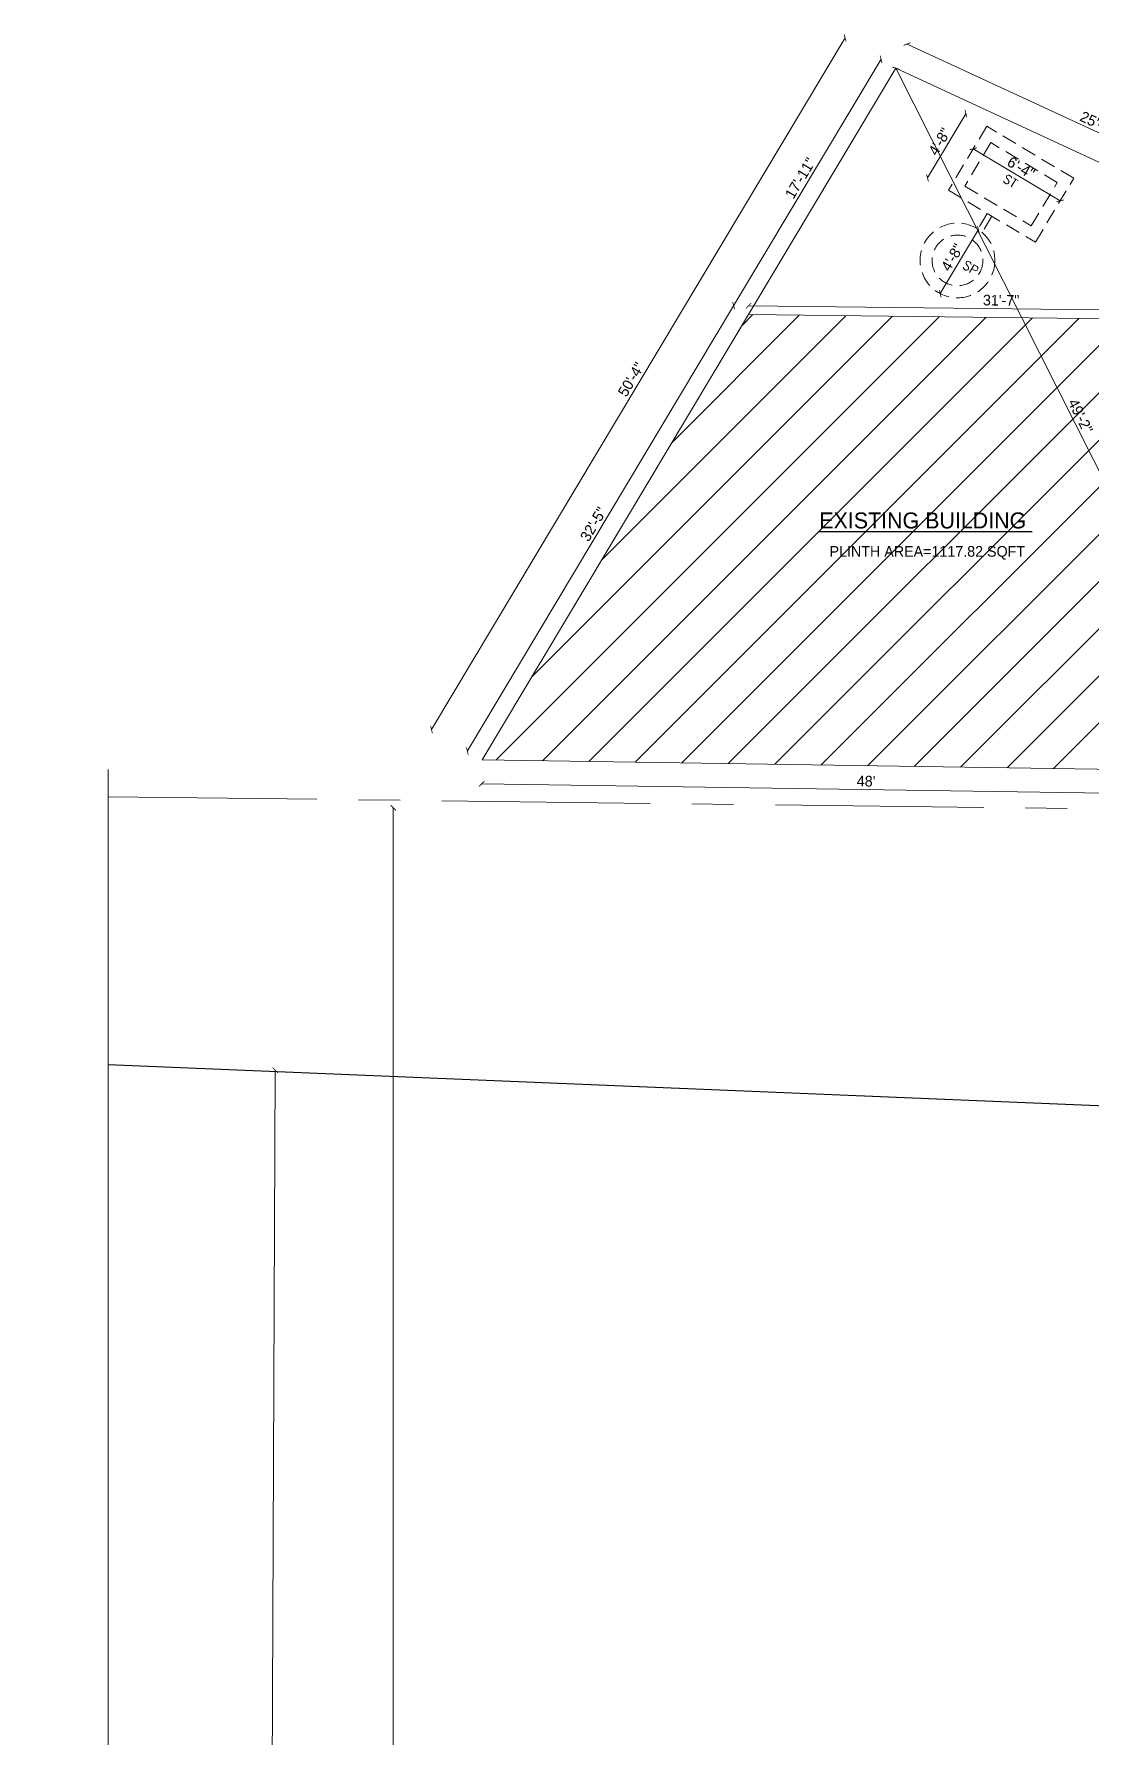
# Model space of a CAD drawing. Header units: inches. Extents: x 29905 to 48558, y -571 to 4919.
# Drawn here: x 44511 to 45305, y 707 to 1985 of the extents above; entities that cross this region are included whole.
import ezdxf

# ---------------------------------------------------------------- set-up
doc = ezdxf.new("R2010")
doc.units = ezdxf.units.IN
doc.header["$LTSCALE"] = 5
doc.header["$MEASUREMENT"] = 0
doc.linetypes.add('CENTER', pattern=[2, 1.25, -0.25, 0.25, -0.25])
doc.linetypes.add('HIDDEN', pattern=[0.375, 0.25, -0.125])
for name, color, linetype, lineweight in [('A-WALL', 7, 'Continuous', 9), ('DOOR', 62, 'Continuous', 0), ('HATCH', 253, 'Continuous', 0)]:
    doc.layers.add(name, color=color, linetype=linetype, lineweight=lineweight)
doc.layers.add('DIM', color=5, linetype='Continuous')
doc.layers.add('TEXT', color=6, linetype='Continuous')
doc.styles.add('ROMANS', font='romans.shx', dxfattribs={"width": 0.8})
doc.styles.add('tt', font='stylu.ttf', dxfattribs={"height": 8})
doc.dimstyles.new('Copy(2) of STANDARD', dxfattribs={"dimtxt": 2, "dimasz": 4, "dimexe": 0, "dimexo": 0, "dimgap": 2, "dimtad": 1, "dimdec": 0, "dimzin": 0, "dimdsep": 46, "dimlunit": 3, "dimtxsty": 'tt', "dimblk": 'ARCHTICK', "dimcen": 0.0505, "dimse1": 1, "dimse2": 1, "dimclrd": 5, "dimclre": 5, "dimclrt": 7, "dimadec": 1, "dimazin": 0, "dimtm": 1e-09, "dimtfac": 1, "dimtdec": 0, "dimtofl": 0, "dimtmove": 1, "dimatfit": 3, "dimfxl": 1, "dimtolj": 2, "dimtzin": 0, "dimlwd": 13, "dimarcsym": 0})

# ---------------------------------------------------------------- blocks, each defined once
blk = doc.blocks.new('_ArchTick')
at = {"color": 0, "linetype": 'ByBlock', "const_width": 0.15}
blk.add_lwpolyline([(-0.5, -0.5), (0.5, 0.5)], dxfattribs=at)
blk = doc.blocks.new('*D1568')
at = {"layer": 'Defpoints', "color": 0, "ltscale": 5, "transparency": 16777216}
for p in [(45165.5, 1977.7), (45157.1, 1959.6, -58.2), (45437.6, 1829.8, -58.2)]:
    blk.add_point(p, dxfattribs=at)
at = {"layer": 'DIM', "color": 5, "lineweight": 13, "ltscale": 5, "transparency": 16777216}
blk.add_line((45446, 1847.9), (45165.5, 1977.7), dxfattribs=at)
at = {"layer": 'DIM', "color": 5, "lineweight": 13, "ltscale": 5, "transparency": 16777216, "xscale": 4, "yscale": 4, "zscale": 4}
for p, rotation in [((45165.5, 1977.7), 155.1576801813038), ((45446, 1847.9), 335.1576801813039)]:
    blk.add_blockref('_ArchTick', p, dxfattribs=dict(at, rotation=rotation))
at = {"layer": 'DIM', "color": 7, "ltscale": 5, "transparency": 16777216, "insert": (45308.3, 1918.4), "char_height": 8, "attachment_point": 5, "rotation": 335.1577, "style": 'tt'}
blk.add_mtext('\\A2;25\'-9"', dxfattribs=at)
blk = doc.blocks.new('*D1571')
at = {"layer": 'Defpoints', "color": 0, "ltscale": 5, "transparency": 16777216}
for p in [(45157.1, 1959.6, -58.2), (44809, 1463.8), (44847, 1441.1, -58.2)]:
    blk.add_point(p, dxfattribs=at)
at = {"layer": 'DIM', "color": 5, "lineweight": 13, "ltscale": 5, "transparency": 16777216}
blk.add_line((45119.1, 1982.4), (44809, 1463.8), dxfattribs=at)
at = {"layer": 'DIM', "color": 5, "lineweight": 13, "ltscale": 5, "transparency": 16777216, "xscale": 4, "yscale": 4, "zscale": 4}
for p, rotation in [((45119.1, 1982.4), 59.11731704924462), ((44809, 1463.8), 239.1173170492446)]:
    blk.add_blockref('_ArchTick', p, dxfattribs=dict(at, rotation=rotation))
at = {"layer": 'DIM', "color": 7, "ltscale": 5, "transparency": 16777216, "insert": (44958.7, 1726.3), "char_height": 8, "attachment_point": 5, "rotation": 59.1173, "style": 'tt'}
blk.add_mtext('\\A2;50\'-4"', dxfattribs=at)
blk = doc.blocks.new('*D1572')
at = {"layer": 'Defpoints', "color": 0, "ltscale": 5, "transparency": 16777216}
for p in [(44847, 1441.1, -58.2), (45422.9, 1432.4, -58.2), (45422.7, 1414.6)]:
    blk.add_point(p, dxfattribs=at)
at = {"layer": 'DIM', "color": 5, "lineweight": 13, "ltscale": 5, "transparency": 16777216}
blk.add_line((44846.7, 1423.2), (45422.7, 1414.6), dxfattribs=at)
at = {"layer": 'DIM', "color": 5, "lineweight": 13, "ltscale": 5, "transparency": 16777216, "xscale": 4, "yscale": 4, "zscale": 4}
for p, rotation in [((44846.7, 1423.2), 179.1401444559383), ((45422.7, 1414.6), 359.1401444559383)]:
    blk.add_blockref('_ArchTick', p, dxfattribs=dict(at, rotation=rotation))
at = {"layer": 'DIM', "color": 7, "ltscale": 5, "transparency": 16777216, "insert": (45134.8, 1425.1), "char_height": 8, "attachment_point": 5, "rotation": 359.1401, "style": 'tt'}
blk.add_mtext("\\A2;48'", dxfattribs=at)
blk = doc.blocks.new('*D1565')
at = {"layer": 'Defpoints', "color": 0, "ltscale": 5, "transparency": 16777216}
for p in [(45218.6, 1838.9), (45188, 1792), (45190.3, 1790.6)]:
    blk.add_point(p, dxfattribs=at)
at = {"layer": 'DIM', "color": 5, "lineweight": 13, "ltscale": 5, "transparency": 16777216}
blk.add_line((45219, 1838.6), (45190.3, 1790.6), dxfattribs=at)
at = {"layer": 'DIM', "color": 5, "lineweight": 13, "ltscale": 5, "transparency": 16777216, "xscale": 4, "yscale": 4, "zscale": 4}
for p, rotation in [((45219, 1838.6), 59.11731704919498), ((45190.3, 1790.6), 239.1173170491949)]:
    blk.add_blockref('_ArchTick', p, dxfattribs=dict(at, rotation=rotation))
at = {"layer": 'DIM', "color": 7, "ltscale": 5, "transparency": 16777216, "insert": (45199.4, 1817.8), "char_height": 8, "attachment_point": 5, "rotation": 59.1173, "style": 'tt'}
blk.add_mtext('\\A2;4\'-8"', dxfattribs=at)
blk = doc.blocks.new('*D1566')
at = {"layer": 'Defpoints', "color": 0, "ltscale": 5, "transparency": 16777216}
for p in [(45225.2, 1916.1), (45180.8, 1877.4), (45196.5, 1868.1)]:
    blk.add_point(p, dxfattribs=at)
at = {"layer": 'DIM', "color": 5, "lineweight": 13, "ltscale": 5, "transparency": 16777216}
blk.add_line((45209.6, 1925.5), (45180.8, 1877.4), dxfattribs=at)
at = {"layer": 'DIM', "color": 5, "lineweight": 13, "ltscale": 5, "transparency": 16777216, "xscale": 4, "yscale": 4, "zscale": 4}
for p, rotation in [((45209.6, 1925.5), 59.11731704919498), ((45180.8, 1877.4), 239.1173170491949)]:
    blk.add_blockref('_ArchTick', p, dxfattribs=dict(at, rotation=rotation))
at = {"layer": 'DIM', "color": 7, "ltscale": 5, "transparency": 16777216, "insert": (45189.9, 1904.6), "char_height": 8, "attachment_point": 5, "rotation": 59.1173, "style": 'tt'}
blk.add_mtext('\\A2;4\'-8"', dxfattribs=at)
blk = doc.blocks.new('*D1567')
at = {"layer": 'Defpoints', "color": 0, "ltscale": 5, "transparency": 16777216}
for p in [(45210.3, 1891.2), (45280.3, 1860.2), (45275.6, 1852.2)]:
    blk.add_point(p, dxfattribs=at)
at = {"layer": 'DIM', "color": 5, "lineweight": 13, "ltscale": 5, "transparency": 16777216}
blk.add_line((45215.1, 1899.2), (45280.3, 1860.2), dxfattribs=at)
at = {"layer": 'DIM', "color": 5, "lineweight": 13, "ltscale": 5, "transparency": 16777216, "xscale": 4, "yscale": 4, "zscale": 4}
for p, rotation in [((45215.1, 1899.2), 149.1173170492385), ((45280.3, 1860.2), 329.1173170492385)]:
    blk.add_blockref('_ArchTick', p, dxfattribs=dict(at, rotation=rotation))
at = {"layer": 'DIM', "color": 7, "ltscale": 5, "transparency": 16777216, "insert": (45250.9, 1885), "char_height": 8, "attachment_point": 5, "rotation": 329.1173, "style": 'tt'}
blk.add_mtext('\\A2;6\'-4"', dxfattribs=at)
blk = doc.blocks.new('*D1581')
at = {"layer": 'Defpoints', "color": 0, "ltscale": 5, "transparency": 16777216}
for p in [(45046.7, 1781.5), (45046.7, 1774.9, -58.2), (45425.1, 1770.4, -58.2)]:
    blk.add_point(p, dxfattribs=at)
at = {"layer": 'DIM', "color": 5, "lineweight": 13, "ltscale": 5, "transparency": 16777216}
blk.add_line((45425.2, 1777), (45046.7, 1781.5), dxfattribs=at)
at = {"layer": 'DIM', "color": 5, "lineweight": 13, "ltscale": 5, "transparency": 16777216, "xscale": 4, "yscale": 4, "zscale": 4}
for p, rotation in [((45046.7, 1781.5), 179.3189926732725), ((45425.2, 1777), 359.3189926732724)]:
    blk.add_blockref('_ArchTick', p, dxfattribs=dict(at, rotation=rotation))
at = {"layer": 'DIM', "color": 7, "ltscale": 5, "transparency": 16777216, "insert": (45236, 1785.6), "char_height": 8, "attachment_point": 5, "rotation": 359.319, "style": 'tt'}
blk.add_mtext('\\A2;31\'-7"', dxfattribs=at)
blk = doc.blocks.new('*D1582')
at = {"layer": 'Defpoints', "color": 0, "ltscale": 5, "transparency": 16777216}
for p in [(45046.7, 1774.9, -58.2), (44835.9, 1447.8), (44847, 1441.1, -58.2)]:
    blk.add_point(p, dxfattribs=at)
at = {"layer": 'DIM', "color": 5, "lineweight": 13, "ltscale": 5, "transparency": 16777216}
blk.add_line((45035.5, 1781.6), (44835.9, 1447.8), dxfattribs=at)
at = {"layer": 'DIM', "color": 5, "lineweight": 13, "ltscale": 5, "transparency": 16777216, "xscale": 4, "yscale": 4, "zscale": 4}
for p, rotation in [((45035.5, 1781.6), 59.11731704924701), ((44835.9, 1447.8), 239.117317049247)]:
    blk.add_blockref('_ArchTick', p, dxfattribs=dict(at, rotation=rotation))
at = {"layer": 'DIM', "color": 7, "ltscale": 5, "transparency": 16777216, "insert": (44930.4, 1617.8), "char_height": 8, "attachment_point": 5, "rotation": 59.1173, "style": 'tt'}
blk.add_mtext('\\A2;32\'-5"', dxfattribs=at)
blk = doc.blocks.new('*D1583')
at = {"layer": 'Defpoints', "color": 0, "ltscale": 5, "transparency": 16777216}
for p in [(45146, 1966.3), (45157.1, 1959.6, -58.2), (45046.7, 1774.9, -58.2)]:
    blk.add_point(p, dxfattribs=at)
at = {"layer": 'DIM', "color": 5, "lineweight": 13, "ltscale": 5, "transparency": 16777216}
blk.add_line((45035.5, 1781.6), (45146, 1966.3), dxfattribs=at)
at = {"layer": 'DIM', "color": 5, "lineweight": 13, "ltscale": 5, "transparency": 16777216, "xscale": 4, "yscale": 4, "zscale": 4}
for p, rotation in [((45146, 1966.3), 59.11731704919368), ((45035.5, 1781.6), 239.1173170491937)]:
    blk.add_blockref('_ArchTick', p, dxfattribs=dict(at, rotation=rotation))
at = {"layer": 'DIM', "color": 7, "ltscale": 5, "transparency": 16777216, "insert": (45085.4, 1877.2), "char_height": 8, "attachment_point": 5, "rotation": 59.1173, "style": 'tt'}
blk.add_mtext('\\A2;17\'-11"', dxfattribs=at)
blk = doc.blocks.new('*D1560')
at = {"layer": 'Defpoints', "color": 0, "ltscale": 5, "transparency": 16777216}
for p in [(45157.1, 1959.6, -58.2), (45422.9, 1432.4, -58.2), (45422.9, 1432.4)]:
    blk.add_point(p, dxfattribs=at)
at = {"layer": 'DIM', "color": 5, "lineweight": 13, "ltscale": 5, "transparency": 16777216}
blk.add_line((45157.1, 1959.6), (45422.9, 1432.4), dxfattribs=at)
at = {"layer": 'DIM', "color": 5, "lineweight": 13, "ltscale": 5, "transparency": 16777216, "xscale": 4, "yscale": 4, "zscale": 4}
for p, rotation in [((45157.1, 1959.6), 116.757650524595), ((45422.9, 1432.4), 296.757650524595)]:
    blk.add_blockref('_ArchTick', p, dxfattribs=dict(at, rotation=rotation))
at = {"layer": 'DIM', "color": 7, "ltscale": 5, "transparency": 16777216, "insert": (45295.5, 1698.8), "char_height": 8, "attachment_point": 5, "rotation": 296.7577, "style": 'tt'}
blk.add_mtext('\\A2;49\'-2"', dxfattribs=at)
blk = doc.blocks.new('*D1580')
at = {"layer": 'Defpoints', "color": 0, "ltscale": 5, "transparency": 16777216}
for p in [(45236.2, 1405.2), (44780.4, -562.6), (45211.9, -562.6)]:
    blk.add_point(p, dxfattribs=at)
at = {"layer": 'DIM', "color": 5, "lineweight": 13, "ltscale": 5, "transparency": 16777216}
blk.add_line((44780.4, 1405.2), (44780.4, -562.6), dxfattribs=at)
at = {"layer": 'DIM', "color": 5, "lineweight": 13, "ltscale": 5, "transparency": 16777216, "xscale": 4, "yscale": 4, "zscale": 4}
for p, rotation in [((44780.4, 1405.2), 90), ((44780.4, -562.6), 270)]:
    blk.add_blockref('_ArchTick', p, dxfattribs=dict(at, rotation=rotation))
at = {"layer": 'DIM', "color": 7, "ltscale": 5, "transparency": 16777216, "insert": (44774.3, 421.3), "char_height": 8, "attachment_point": 5, "rotation": 90, "style": 'tt'}
blk.add_mtext("\\A2;164'", dxfattribs=at)
blk = doc.blocks.new('*D1564')
at = {"layer": 'Defpoints', "color": 0, "ltscale": 5, "transparency": 16777216}
for p in [(44663.4, 1208.7, -33.3), (44656.7, -357.8, 1.5), (44685.3, -357.9)]:
    blk.add_point(p, dxfattribs=at)
at = {"layer": 'DIM', "color": 5, "lineweight": 13, "ltscale": 5, "transparency": 16777216}
blk.add_line((44691.9, 1208.5), (44685.3, -357.9), dxfattribs=at)
at = {"layer": 'DIM', "color": 5, "lineweight": 13, "ltscale": 5, "transparency": 16777216, "xscale": 4, "yscale": 4, "zscale": 4}
for p, rotation in [((44691.9, 1208.5), 89.75798331016011), ((44685.3, -357.9), 269.7579833101601)]:
    blk.add_blockref('_ArchTick', p, dxfattribs=dict(at, rotation=rotation))
at = {"layer": 'DIM', "color": 7, "ltscale": 5, "transparency": 16777216, "insert": (44682.4, 425.3), "char_height": 8, "attachment_point": 5, "rotation": 89.758, "style": 'tt'}
blk.add_mtext('\\A2;130\'-6"', dxfattribs=at)

msp = doc.modelspace()

# ---------------------------------------------------------------- hatches: boundary and pattern name
at = {"layer": 'HATCH', "ltscale": 5}
h = msp.add_hatch(dxfattribs=at)
h.set_pattern_fill('ANSI31', color=256, scale=200, style=0)
h.paths.add_polyline_path([(45425.1, 1770.4), (45046.7, 1774.9), (44847, 1441.1), (45422.9, 1432.4)])
h.paths.add_polyline_path([(45390, 1582.8), (45390.2, 1619.9), (45371.7, 1620.1), (45371.5, 1583)], flags=24)
h.paths.add_polyline_path([(45413, 1545.4), (45413, 1582.6), (45394.5, 1582.6), (45394.5, 1545.4)], flags=24)
h.paths.add_polyline_path([(45413, 1448.7), (45413, 1485.8), (45394.4, 1485.8), (45394.4, 1448.7)], flags=24)
h.paths.add_polyline_path([(45413.1, 1675.5), (45413.1, 1720.5), (45394.6, 1720.5), (45394.6, 1675.5)], flags=24)
h.paths.add_polyline_path([(45279.1, 1711.2), (45295.8, 1678.1), (45312.4, 1686.4), (45295.7, 1719.5)], flags=24)
h.paths.add_polyline_path([(45436, 1706.2), (45437.4, 1743.3), (45418.9, 1744), (45417.5, 1706.9)], flags=9)
h.paths.add_polyline_path([(45105.2, 1590.7), (45272.9, 1590.7), (45272.9, 1603.7), (45105.2, 1603.7)], flags=24)
h.paths.add_polyline_path([(45096.5, 1611.1), (45263.1, 1611.1), (45263.1, 1629.9), (45096.5, 1629.9)], flags=24)

# ---------------------------------------------------------------- linework, layer by layer
msp.add_line((44566.8, 1212.7, -31.3), (45893.5, 1157.7, -59.1))
at = {"layer": 'A-WALL', "linetype": 'CENTER', "ltscale": 25}
msp.add_line((44566.8, 1413.5), (45905.6, 1397), dxfattribs=at)
at = {"layer": 'A-WALL', "ltscale": 5, "elevation": -58.2}
msp.add_lwpolyline([(45157.1, 1959.6), (44847, 1441.1), (45422.9, 1432.4), (45722.1, 1432.4), (45837.1, 1612.8), (45561, 1767.8), (45437.6, 1829.8)], close=True, dxfattribs=at)
at = {"layer": 'A-WALL', "linetype": 'Continuous', "ltscale": 5, "elevation": -31.3}
msp.add_lwpolyline([(44566.8, 1434), (44566.8, 458.1), (44511.2, 429.2), (44620.4, 428.9), (44566.8, 400.3), (44566.8, -554.7)], dxfattribs=at)
at = {"layer": 'DOOR', "lineweight": 13, "elevation": -58.2}
msp.add_lwpolyline([(44847, 1441.1), (45422.9, 1432.4), (45425.1, 1770.4), (45046.7, 1774.9)], close=True, dxfattribs=at)
at = {"layer": 'HATCH', "linetype": 'HIDDEN', "ltscale": 9}
for p, q in [((45225.6, 1850.7, -58.2), (45218.6, 1838.9, -58.2)), ((45229, 1848.6, -58.2), (45221.8, 1836.5, -58.2))]:
    msp.add_line(p, q, dxfattribs=at)
at = {"layer": 'HATCH', "linetype": 'HIDDEN', "ltscale": 9, "elevation": -58.2}
for points in [[(45196.5, 1868.1), (45261.7, 1829.1), (45290.4, 1877.1), (45225.2, 1916.1)], [(45208.8, 1871.2), (45258.6, 1841.4), (45278.1, 1874), (45228.3, 1903.8)]]:
    msp.add_lwpolyline(points, close=True, dxfattribs=at)
at = {"layer": 'HATCH', "linetype": 'HIDDEN', "ltscale": 9}
for radius in [28, 19]:
    msp.add_circle((45203.3, 1815.5, -58.2), radius, dxfattribs=at)

# ---------------------------------------------------------------- texts
at = {"layer": 'TEXT', "lineweight": 9, "style": 'ROMANS'}
for s, p in [('ST', (45236.7, 1874.8, -58.2)), ('SP', (45206.4, 1810.1, -58.2))]:
    msp.add_text(s, height=6.72, rotation=329.1173, dxfattribs=at).set_placement(p)
at = {"layer": 'TEXT', "linetype": 'ByBlock', "style": 'tt'}
msp.add_text('%%UEXISTING BUILDING ', height=12, dxfattribs=at).set_placement((45099.7, 1614.6, -58.2))
at = {"layer": 'TEXT', "lineweight": 70, "style": 'tt'}
msp.add_text('PLINTH AREA=1117.82 SQFT', height=8, dxfattribs=at).set_placement((45107.4, 1593.4, -58.2))

# ---------------------------------------------------------------- dimensions: what is measured, and where the dimension line sits
at = {"layer": 'DIM', "ltscale": 5}
for p1, p2, distance, picture, middle in [((45157.1, 1959.6, -58.2), (44847, 1441.1, -58.2), -44.3, '*D1571', (44958.7, 1726.3)), ((45437.6, 1829.8, -58.2), (45157.1, 1959.6, -58.2), -20, '*D1568', (45308.3, 1918.4)), ((45157.1, 1959.6, -58.2), (45422.9, 1432.4, -58.2), 0, '*D1560', (45295.5, 1698.8)), ((45425.1327, 1770.4401, -58.169), (45046.6574, 1774.9388, -58.169), -6.5839, '*D1581', (45236.048, 1785.5594)), ((45046.7, 1774.9, -58.2), (44847, 1441.1, -58.2), -13, '*D1582', (44930.4, 1617.8)), ((44847, 1441.1, -58.2), (45422.9, 1432.4, -58.2), -17.9, '*D1572', (45134.8, 1425.1)), ((44663.35, 1208.6602, -33.3066), (44656.7332, -357.8212, 1.516), 28.5295, '*D1564', (44682.3922, 425.3251))]:
    dim = msp.add_aligned_dim(p1=p1, p2=p2, distance=distance, dimstyle='Copy(2) of STANDARD', override={"dimtxt": 6}, dxfattribs=at)
    dim.commit()
    dim.dimension.update_dxf_attribs({"geometry": picture, "text_midpoint": middle})
for base, p1, p2, angle, picture, middle in [((45146, 1966.3), (45046.7, 1774.9, -58.2), (45157.1, 1959.6, -58.2), 59.1173, '*D1583', (45085.4, 1877.2)), ((45180.8, 1877.4, -58.2), (45225.2, 1916.1, -58.2), (45196.5, 1868.1, -58.2), 59.1173, '*D1566', (45189.9, 1904.6, -58.2)), ((45280.3, 1860.2, -58.2), (45210.3, 1891.2, -58.2), (45275.6, 1852.2, -58.2), 329.1173, '*D1567', (45250.9, 1885, -58.2)), ((45190.3, 1790.6, -58.2), (45218.6, 1838.9, -58.2), (45188, 1792, -58.2), 59.1173, '*D1565', (45199.4, 1817.8, -58.2)), ((44780.4, -562.6), (45236.2, 1405.2), (45211.9, -562.6), 90, '*D1580', (44774.3, 421.3))]:
    dim = msp.add_linear_dim(base=base, p1=p1, p2=p2, angle=angle, dimstyle='Copy(2) of STANDARD', override={"dimtxt": 6}, dxfattribs=at)
    dim.commit()
    dim.dimension.update_dxf_attribs({"geometry": picture, "text_midpoint": middle})

doc.saveas('drawing.dxf')
